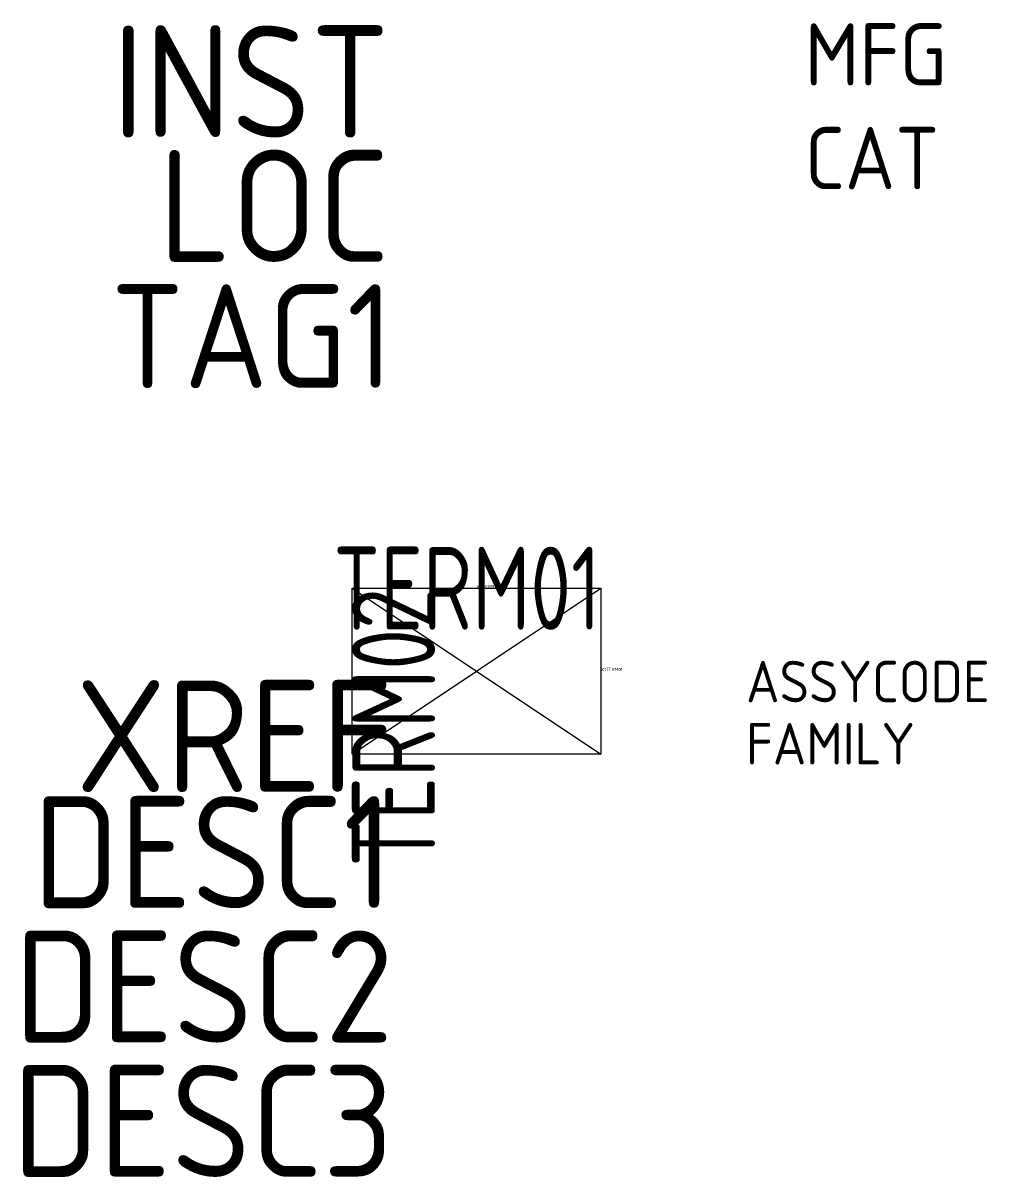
# Model space of a CAD drawing. Header units: millimetres. Extents: x -7.9 to 15.3, y -14.2 to 13.6.
import ezdxf
from ezdxf.enums import TextEntityAlignment as Align

# ---------------------------------------------------------------- set-up
doc = ezdxf.new("R2010")
doc.units = ezdxf.units.MM
doc.header["$LTSCALE"] = 8
doc.layers.add('PDF_Pricky sadrokarton', color=7, linetype='Continuous')
doc.styles.add('WD_IEC', font='isocp2.shx', dxfattribs={"width": 0.9, "height": 4})

msp = doc.modelspace()

# ---------------------------------------------------------------- linework, layer by layer
at = {"layer": 'PDF_Pricky sadrokarton'}
for p, q in [((0, 0), (6, -4)), ((0, -4), (6, 0)), ((0, 0), (6, 0)), ((0, -4), (0, 0)), ((6, 0), (6, -4)), ((6, -4), (0, -4))]:
    msp.add_line(p, q, dxfattribs=at)

# ---------------------------------------------------------------- texts
at = {"style": 'WD_IEC'}
for tag, text, height, p in [('INST', '', 2.7, (0.907, 10.868)), ('LOC', '', 2.7, (0.907, 7.868)), ('TAG1', 'Rackmensi_', 2.5, (1, 4.828)), ('XREF', '', 2.7, (1, -4.915)), ('DESC1', 'rack na patro', 2.7, (1, -7.715)), ('DESC2', '', 2.7, (1, -10.955)), ('DESC3', '', 2.7, (1, -14.195))]:
    msp.add_attdef(tag, text=text, height=height, dxfattribs=at).set_placement(p, align=Align.RIGHT)
for tag, p, height, flags in [('MFG', (10.917, 12.122), 1.5, 9), ('CAT', (10.917, 9.622), 1.5, 9), ('X2TERM02', (3, 0), 0.08, 1), ('X1TERM01', (6, -2), 0.08, 1), ('ASSYCODE', (9.5, -2.75), 1, 1), ('FAMILY', (9.5, -4.25), 1, 1)]:
    msp.add_attdef(tag, p, '', height=height, dxfattribs=dict(at, flags=flags))
at = {"style": 'WD_IEC', "width": 0.8}
msp.add_attdef('TERM01', text='', height=2, dxfattribs=at).set_placement((6, -1), align=Align.RIGHT)
msp.add_attdef('TERM02', text='', height=2, rotation=90, dxfattribs=at).set_placement((2, 0), align=Align.RIGHT)

doc.saveas('drawing.dxf')
